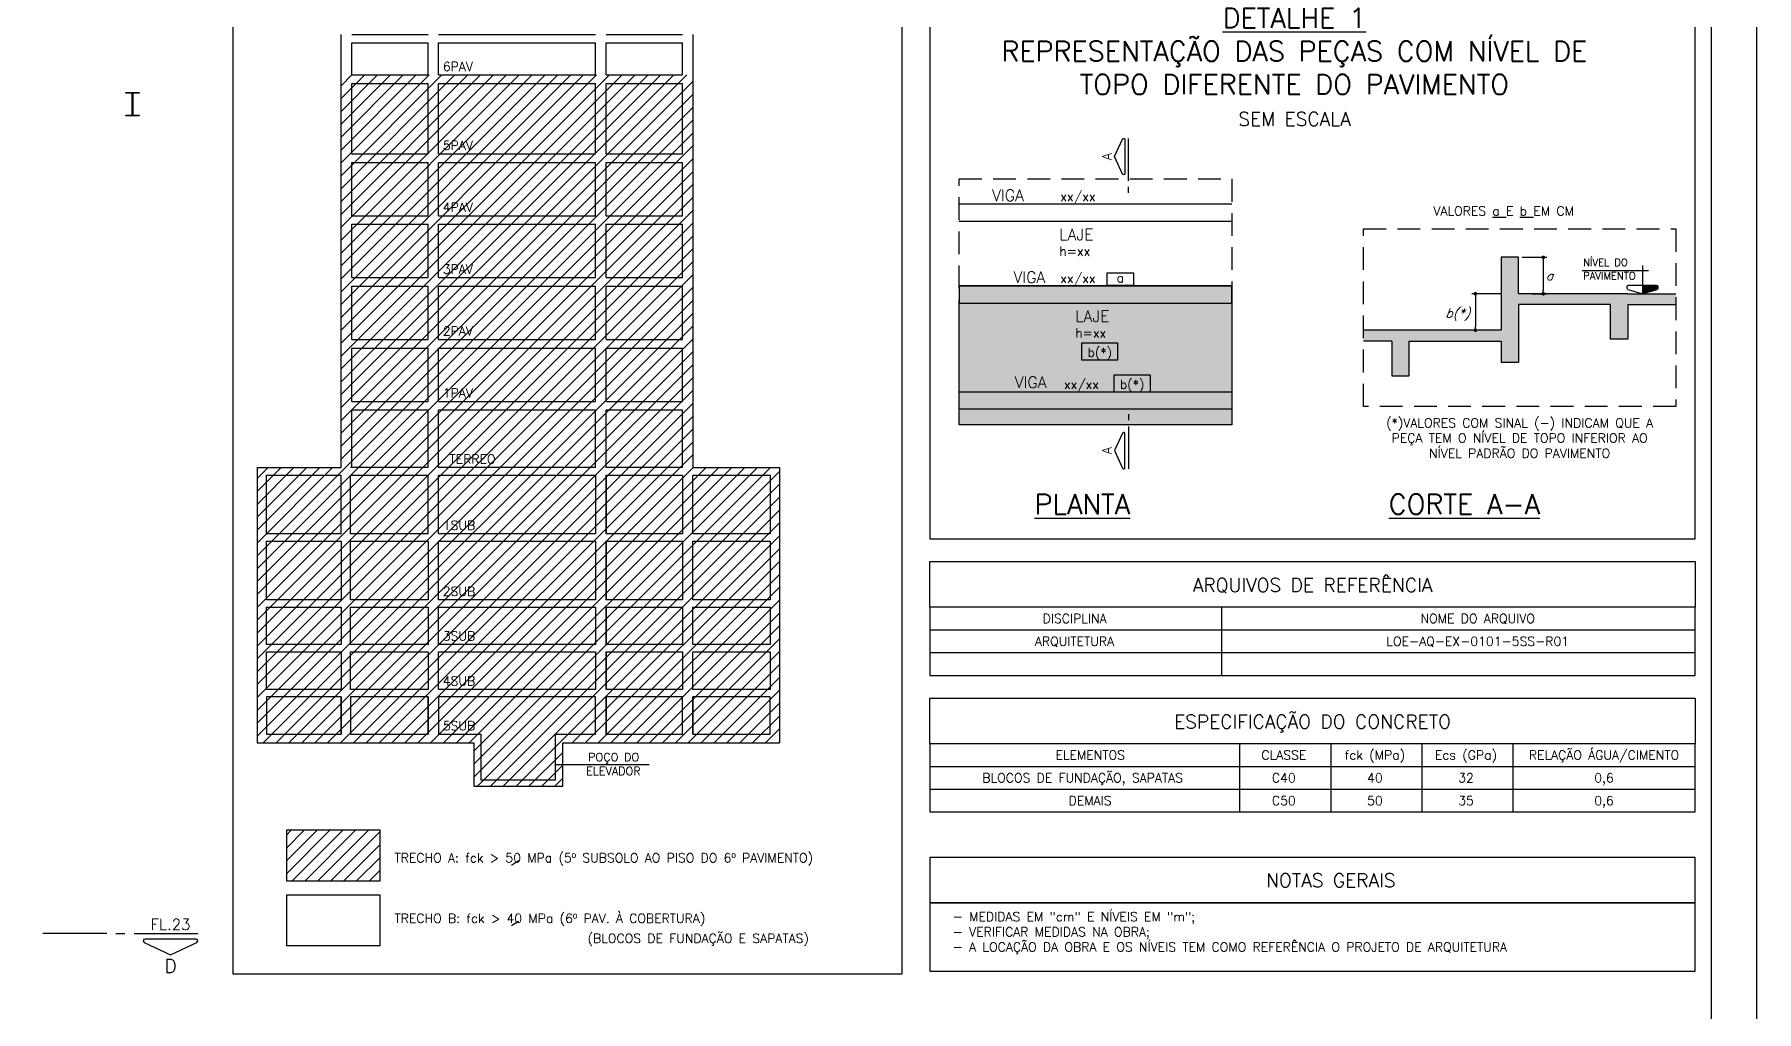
# Model space of a CAD drawing. Header units: millimetres. Extents: x -4137 to 5508, y -2380 to 3650.
# Drawn here: x 3617 to 5508, y -735 to 338 of the extents above; entities that cross this region are included whole.
import ezdxf
from ezdxf.enums import TextEntityAlignment as Align

# ---------------------------------------------------------------- set-up
doc = ezdxf.new("R2010")
doc.units = ezdxf.units.MM
doc.header["$LTSCALE"] = 50
doc.linetypes.add('ACAD_ISO04W100', pattern=[30, 24, -3, 0, -3])
doc.linetypes.add('DASHED', pattern=[0.75, 0.5, -0.25])
for name, color, linetype in [('F-AUX', 2, 'Continuous'), ('F-AUX-RED', 1, 'Continuous'), ('F-AUX-YELLOW', 2, 'Continuous'), ('F-CORTE', 4, 'Continuous'), ('F-CORTE-INDICAÇÃO', 4, 'Continuous'), ('F-COTAS', 106, 'Continuous'), ('F-DESNIVEL-1', 254, 'Continuous'), ('F-DET_LINHA', 1, 'Continuous'), ('F-DET_TEXTO', 3, 'Continuous'), ('F-LAJES', 3, 'Continuous'), ('F-LAJES-DIM', 2, 'Continuous'), ('F-LAJES-NOME', 4, 'Continuous'), ('F-MARGEM', 1, 'Continuous'), ('F-PM_EST', 1, 'Continuous'), ('F-SOLIDO', 71, 'Continuous'), ('F-TEXTO', 6, 'Continuous'), ('F-TEXTO-CYAN', 4, 'Continuous'), ('F-TEXTO-YELLOW', 2, 'Continuous'), ('F-VIGAS-DIM', 2, 'Continuous'), ('F-VIGAS-NOME', 4, 'Continuous')]:
    doc.layers.add(name, color=color, linetype=linetype)
doc.layers.add('F-DESNIVEL-2', color=7, linetype='Continuous', true_color=0xffd1e8)
doc.layers.add('S-COLS', color=2, linetype='Continuous', lineweight=35)
doc.styles.add('8718-AE-BARR-FORM-R09$0$ROMANS', font='simplex.shx', dxfattribs={"oblique": 20})
doc.styles.add('CP-TEXTO', font='simplex.shx')
doc.styles.add('MCP', font='simplex.shx')
doc.styles.add('ROMANS', font='simplex.shx')

# ---------------------------------------------------------------- blocks, each defined once
blk = doc.blocks.new('A0-4L_900')
at = {"layer": 'F-MARGEM', "color": 2}
blk.add_lwpolyline([(0, 0), (0, 90), (192.9, 90), (192.9, 0)], close=True, dxfattribs=at)
at = {"layer": 'F-MARGEM', "color": 7}
blk.add_lwpolyline([(2.5, 89), (191.9, 89), (191.9, 1), (2.5, 1)], close=True, dxfattribs=at)
blk = doc.blocks.new('*U17')
at = {"layer": 'F-LAJES-DIM', "color": 1}
blk.add_lwpolyline([(0, 0), (40, 0), (40, 18), (0, 18)], close=True, dxfattribs=at)
at = {"layer": 'F-LAJES-DIM', "style": 'MCP'}
blk.add_attdef('DIM', text='', height=10, dxfattribs=at).set_placement((20, 8), align=Align.MIDDLE_CENTER)
blk = doc.blocks.new('*U18')
at = {"layer": 'F-LAJES-DIM', "color": 1}
blk.add_lwpolyline([(0, 0), (29.4, 0), (29.4, 13), (0, 13)], close=True, dxfattribs=at)
at = {"layer": 'F-LAJES-DIM', "style": 'MCP'}
blk.add_attdef('DIM', text='', height=10, dxfattribs=at).set_placement((14.7, 8), align=Align.MIDDLE_CENTER)
blk = doc.blocks.new('_DOT')
at = {"color": 0, "linetype": 'ByBlock'}
blk.add_line((-0.5, 0), (-1, 0), dxfattribs=at)
at = {"color": 0, "linetype": 'ByBlock', "const_width": 0.5}
blk.add_lwpolyline([(-0.25, 0, 1), (0.25, 0, 1)], format="xyb", close=True, dxfattribs=at)
blk = doc.blocks.new('*U19')
at = {"layer": 'F-LAJES-DIM', "color": 1}
blk.add_lwpolyline([(0, 0), (40.2, 0), (40.2, 18), (0, 18)], close=True, dxfattribs=at)
at = {"layer": 'F-LAJES-DIM', "style": 'MCP'}
blk.add_attdef('DIM', text='', height=10, dxfattribs=at).set_placement((20.1, 8), align=Align.MIDDLE_CENTER)
blk = doc.blocks.new('*U10')
at = {"layer": 'F-CORTE-INDICAÇÃO'}
for p, q in [((-100, 0), (-170, 0)), ((-80, 0), (-90, 0)), ((-70, 0), (0, 0))]:
    blk.add_line(p, q, dxfattribs=at)
blk.add_lwpolyline([(-112, 6, 0.802585), (-111.2, 9.8), (-140, 23.3), (-168.8, 9.8, 0.802585), (-168, 6)], format="xyb", close=True, dxfattribs=at)
at = {"layer": 'F-CORTE-INDICAÇÃO', "style": 'ROMANS'}
blk.add_attdef('CORTE', text='', height=15, dxfattribs=at).set_placement((-140, 35.8), align=Align.MIDDLE_CENTER)
at = {"layer": 'F-CORTE-INDICAÇÃO', "color": 2, "style": 'ROMANS'}
blk.add_attdef('FOLHA', text='', height=12, dxfattribs=at).set_placement((-140, -10), align=Align.MIDDLE_CENTER)
blk = doc.blocks.new('Pilares W Gerdau - W250X32_7-1320256-Térreo')
at = {"layer": 'F-PM_EST'}
for p, q in [((-7.3, 12.036), (-7.3, 12.95)), ((-7.3, 12.95), (7.3, 12.95)), ((-7.3, 12.95), (7.3, 12.95)), ((-7.3, 12.036), (-7.3, 12.95)), ((-0.305, 12.036), (-7.3, 12.036)), ((-0.305, 12.036), (-7.3, 12.036)), ((-0.305, -12.036), (-0.305, 12.036)), ((-0.305, -12.036), (-0.305, 12.036)), ((7.3, 12.036), (0.305, 12.036)), ((0.305, 12.036), (0.305, -12.036)), ((0.305, 12.036), (0.305, -12.036)), ((7.3, 12.036), (0.305, 12.036)), ((7.3, 12.95), (7.3, 12.036)), ((7.3, 12.95), (7.3, 12.036)), ((-7.3, -12.95), (-7.3, -12.036)), ((-7.3, -12.036), (-0.305, -12.036)), ((-7.3, -12.036), (-0.305, -12.036)), ((-7.3, -12.95), (-7.3, -12.036)), ((7.3, -12.95), (-7.3, -12.95)), ((7.3, -12.95), (-7.3, -12.95)), ((0.305, -12.036), (7.3, -12.036)), ((0.305, -12.036), (7.3, -12.036)), ((7.3, -12.036), (7.3, -12.95)), ((7.3, -12.036), (7.3, -12.95))]:
    blk.add_line(p, q, dxfattribs=at)
blk = doc.blocks.new('A$C1CCB5D26')
at = {"layer": 'S-COLS'}
blk.add_blockref('Pilares W Gerdau - W250X32_7-1320256-Térreo', (3724.5, 261.7), dxfattribs=at)

msp = doc.modelspace()

# ---------------------------------------------------------------- hatches: boundary and pattern name
h = msp.add_hatch()
h.set_pattern_fill('ANSI31', color=1, scale=80)
h.set_pattern_definition([(45, (779.772, 997.476), (-7.071068, 7.071068), [])])
h.paths.add_polyline_path([(3861.153, -439.862), (4099.07, -439.862), (4099.07, -487.433), (4196.861, -487.433), (4196.861, -439.862), (4434.777, -439.862), (4434.777, -137.43), (4340.091, -137.43), (4340.091, 293.82), (3953.424, 293.82), (3953.424, -137.43), (3861.153, -137.43)])
h = msp.add_hatch()
h.set_pattern_fill('ANSI31', color=1, scale=80)
h.set_pattern_definition([(45, (812.017, 874.586), (-7.071068, 7.071068), [])])
h.paths.add_polyline_path([(3893.399, -591.416), (3996.284, -591.416), (3996.284, -535.906), (3893.399, -535.906)])
at = {"layer": 'F-DESNIVEL-1'}
h = msp.add_hatch(color=256, dxfattribs=at)
h.dxf.hatch_style = 1
h.paths.add_polyline_path([(4931.321, -90.594), (4631.894, -90.594), (4631.894, 43.193), (4931.321, 43.193)])
at = {"layer": 'F-DESNIVEL-2'}
h = msp.add_hatch(color=256, dxfattribs=at)
h.dxf.hatch_style = 1
h.paths.add_polyline_path([(4631.894, 43.193), (4931.321, 43.193), (4931.321, 62.193), (4631.894, 62.193)])
at = {"layer": 'F-SOLIDO'}
for points in [[(5075.825, 13.494), (5107.179, 13.494), (5197.899, 13.494, 0.41421356), (5198.899, 12.494, 0.41421356), (5199.899, 13.494), (5227.179, 13.494), (5227.179, 53.494), (5227.179, 93.494), (5246.179, 93.494), (5246.179, 53.494), (5288.255, 53.494, 0.41421356), (5289.255, 52.494, 0.41421356), (5290.255, 53.494), (5366.179, 53.494), (5382.175, 53.494), (5418.91, 53.494), (5418.91, 41.494), (5366.179, 41.494), (5366.179, 3.494), (5347.179, 3.494), (5347.179, 41.494), (5246.179, 41.494), (5246.179, -21.506), (5227.179, -21.506), (5227.179, 1.494), (5126.179, 1.494), (5126.179, -36.506), (5107.179, -36.506), (5107.179, 1.494), (5075.825, 1.494)], [(5382.175, 63.023), (5397.375, 63.023, -0.41421356), (5398.975, 61.423), (5398.975, 59.414, -0.33120617), (5397.835, 57.881), (5382.635, 53.561, -0.07299342), (5382.175, 53.494)]]:
    msp.add_hatch(color=256, dxfattribs=at).paths.add_polyline_path(points)

# ---------------------------------------------------------------- linework, layer by layer
at = {"layer": 'F-AUX'}
for p, q in [((3953.424, 329.034), (3953.424, 338.351)), ((3953.424, 293.82), (3953.424, 329.034)), ((3965.071, 338.351), (4048.926, 338.351)), ((3965.071, 329.034), (4048.926, 329.034)), ((3965.071, 293.82), (3965.071, 329.034)), ((4048.926, 293.82), (4048.926, 329.034)), ((4048.926, 293.82), (4048.926, 329.034)), ((4060.573, 338.351), (4232.942, 338.351)), ((4060.573, 329.034), (4232.942, 329.034)), ((4060.573, 293.82), (4060.573, 329.034)), ((4232.942, 293.82), (4232.942, 329.034)), ((4244.589, 338.351), (4328.444, 338.351)), ((4244.589, 329.034), (4328.444, 329.034)), ((4244.589, 293.82), (4244.589, 329.034)), ((4244.589, 293.82), (4244.589, 329.034)), ((4328.444, 293.82), (4328.444, 329.034)), ((4340.091, 329.034), (4340.091, 338.351)), ((4340.091, 293.82), (4340.091, 329.034)), ((3953.424, 284.503), (3953.424, 293.82)), ((3953.424, 207.101), (3953.424, 284.503)), ((3965.071, 293.82), (4048.926, 293.82)), ((3965.071, 284.503), (4048.926, 284.503)), ((3965.071, 207.101), (3965.071, 284.503)), ((4048.926, 207.101), (4048.926, 284.503)), ((4048.926, 207.101), (4048.926, 284.503)), ((4060.573, 293.82), (4232.942, 293.82)), ((4060.573, 284.503), (4232.942, 284.503)), ((4060.573, 207.101), (4060.573, 284.503)), ((4232.942, 207.101), (4232.942, 284.503)), ((4244.589, 293.82), (4328.444, 293.82)), ((4244.589, 284.503), (4328.444, 284.503)), ((4244.589, 207.101), (4244.589, 284.503)), ((4244.589, 207.101), (4244.589, 284.503)), ((4328.444, 207.101), (4328.444, 284.503)), ((4340.091, 284.503), (4340.091, 293.82)), ((4340.091, 207.101), (4340.091, 284.503)), ((3953.424, 197.784), (3953.424, 207.101)), ((3953.424, 139.132), (3953.424, 197.784)), ((3965.071, 207.101), (4048.926, 207.101)), ((3965.071, 197.784), (4048.926, 197.784)), ((3965.071, 139.132), (3965.071, 197.784)), ((4048.926, 139.132), (4048.926, 197.784)), ((4048.926, 139.132), (4048.926, 197.784)), ((4060.573, 207.101), (4232.942, 207.101)), ((4060.573, 197.784), (4232.942, 197.784)), ((4060.573, 139.132), (4060.573, 197.784)), ((4232.942, 139.132), (4232.942, 197.784)), ((4244.589, 207.101), (4328.444, 207.101)), ((4244.589, 197.784), (4328.444, 197.784)), ((4244.589, 139.132), (4244.589, 197.784)), ((4244.589, 139.132), (4244.589, 197.784)), ((4328.444, 139.132), (4328.444, 197.784)), ((4340.091, 197.784), (4340.091, 207.101)), ((4340.091, 139.132), (4340.091, 197.784)), ((3953.424, 129.815), (3953.424, 139.132)), ((3965.071, 139.132), (4048.926, 139.132)), ((4060.573, 139.132), (4232.942, 139.132)), ((4244.589, 139.132), (4328.444, 139.132)), ((4340.091, 129.815), (4340.091, 139.132)), ((3953.424, 71.164), (3953.424, 129.815)), ((3965.071, 129.815), (4048.926, 129.815)), ((3965.071, 71.164), (3965.071, 129.815)), ((4048.926, 71.164), (4048.926, 129.815)), ((4048.926, 71.164), (4048.926, 129.815)), ((4060.573, 129.815), (4232.942, 129.815)), ((4060.573, 71.164), (4060.573, 129.815)), ((4232.942, 71.164), (4232.942, 129.815)), ((4244.589, 129.815), (4328.444, 129.815)), ((4244.589, 71.164), (4244.589, 129.815)), ((4244.589, 71.164), (4244.589, 129.815)), ((4328.444, 71.164), (4328.444, 129.815)), ((4340.091, 71.164), (4340.091, 129.815)), ((3953.424, 61.846), (3953.424, 71.164)), ((3953.424, 3.195), (3953.424, 61.846)), ((3965.071, 71.164), (4048.926, 71.164)), ((3965.071, 61.846), (4048.926, 61.846)), ((3965.071, 3.195), (3965.071, 61.846)), ((4048.926, 3.195), (4048.926, 61.846)), ((4048.926, 3.195), (4048.926, 61.846)), ((4060.573, 71.164), (4232.942, 71.164)), ((4060.573, 61.846), (4232.942, 61.846)), ((4060.573, 3.195), (4060.573, 61.846)), ((4232.942, 3.195), (4232.942, 61.846)), ((4244.589, 71.164), (4328.444, 71.164)), ((4244.589, 61.846), (4328.444, 61.846)), ((4244.589, 3.195), (4244.589, 61.846)), ((4244.589, 3.195), (4244.589, 61.846)), ((4328.444, 3.195), (4328.444, 61.846)), ((4340.091, 61.846), (4340.091, 71.164)), ((4340.091, 3.195), (4340.091, 61.846)), ((3953.424, -6.122), (3953.424, 3.195)), ((3965.071, 3.195), (4048.926, 3.195)), ((4060.573, 3.195), (4232.942, 3.195)), ((4244.589, 3.195), (4328.444, 3.195)), ((4340.091, -6.122), (4340.091, 3.195)), ((3953.424, -64.774), (3953.424, -6.122)), ((3965.071, -6.122), (4048.926, -6.122)), ((3965.071, -64.774), (3965.071, -6.122)), ((4048.926, -64.774), (4048.926, -6.122)), ((4048.926, -64.774), (4048.926, -6.122)), ((4060.573, -6.122), (4232.942, -6.122)), ((4060.573, -64.774), (4060.573, -6.122)), ((4232.942, -64.774), (4232.942, -6.122)), ((4244.589, -6.122), (4328.444, -6.122)), ((4244.589, -64.774), (4244.589, -6.122)), ((4244.589, -64.774), (4244.589, -6.122)), ((4328.444, -64.774), (4328.444, -6.122)), ((4340.091, -64.774), (4340.091, -6.122)), ((3953.424, -74.091), (3953.424, -64.774)), ((3953.424, -137.43), (3953.424, -74.091)), ((3965.071, -64.774), (4048.926, -64.774)), ((3965.071, -74.091), (4048.926, -74.091)), ((3965.071, -137.43), (3965.071, -74.091)), ((4048.926, -137.43), (4048.926, -74.091)), ((4048.926, -137.43), (4048.926, -74.091)), ((4060.573, -64.774), (4232.942, -64.774)), ((4060.573, -74.091), (4232.942, -74.091)), ((4060.573, -137.43), (4060.573, -74.091)), ((4232.942, -137.43), (4232.942, -74.091)), ((4244.589, -64.774), (4328.444, -64.774)), ((4244.589, -74.091), (4328.444, -74.091)), ((4244.589, -137.43), (4244.589, -74.091)), ((4244.589, -137.43), (4244.589, -74.091)), ((4328.444, -137.43), (4328.444, -74.091)), ((4340.091, -74.091), (4340.091, -64.774)), ((4340.091, -137.43), (4340.091, -74.091)), ((3861.153, -137.43), (3861.153, -439.862)), ((3861.153, -137.43), (3953.424, -137.43)), ((3871.406, -145.632), (3953.424, -145.632)), ((3953.424, -210.086), (3953.424, -145.632)), ((4048.926, -137.43), (3963.676, -137.43)), ((3963.676, -145.632), (4048.926, -145.632)), ((4048.926, -210.086), (4048.926, -145.632)), ((4232.942, -137.43), (4060.573, -137.43)), ((4060.573, -145.632), (4232.942, -145.632)), ((4328.444, -137.43), (4244.589, -137.43)), ((4244.589, -145.632), (4328.444, -145.632)), ((4339.571, -145.632), (4424.525, -145.632)), ((4340.091, -137.43), (4434.777, -137.43)), ((4434.777, -137.43), (4434.777, -439.862)), ((3953.424, -210.086), (3871.406, -210.086)), ((3871.406, -218.288), (3953.424, -218.288)), ((3953.424, -218.288), (3953.424, -282.743)), ((4048.926, -210.086), (3963.676, -210.086)), ((3963.676, -218.288), (4048.926, -218.288)), ((4048.926, -218.288), (4048.926, -282.743)), ((4232.942, -210.086), (4060.573, -210.086)), ((4060.573, -218.288), (4232.942, -218.288)), ((4328.444, -210.086), (4244.589, -210.086)), ((4244.589, -218.288), (4328.444, -218.288)), ((4424.525, -210.086), (4339.571, -210.086)), ((4339.571, -218.288), (4424.525, -218.288)), ((3871.406, -290.944), (3953.424, -290.944)), ((3953.424, -290.944), (3953.424, -331.655)), ((3963.676, -290.944), (4048.926, -290.944)), ((4048.926, -290.944), (4048.926, -331.655)), ((4060.573, -290.944), (4232.942, -290.944)), ((4244.589, -290.944), (4328.444, -290.944)), ((4339.571, -290.944), (4424.525, -290.944)), ((3871.406, -339.857), (3953.424, -339.857)), ((3953.424, -339.857), (3953.424, -381.18)), ((3963.676, -339.857), (4048.926, -339.857)), ((4048.926, -339.857), (4048.926, -381.18)), ((4060.573, -339.857), (4232.942, -339.857)), ((4244.589, -339.857), (4328.444, -339.857)), ((4339.571, -339.857), (4424.525, -339.857)), ((3861.153, -439.862), (4099.07, -439.862)), ((4099.07, -439.862), (4099.07, -487.433)), ((4196.861, -487.433), (4196.861, -439.862)), ((4196.861, -439.862), (4434.777, -439.862)), ((4342.506, -439.862), (4342.506, -439.862)), ((4099.07, -487.433), (4196.861, -487.433))]:
    msp.add_line(p, q, dxfattribs=at)
at = {"layer": 'F-AUX', "color": 2}
for p, q in [((5388.895, 78.659), (5315.975, 78.659)), ((5382.175, 84.623), (5382.175, 53.494))]:
    msp.add_line(p, q, dxfattribs=at)
msp.add_lwpolyline([(5382.635, 53.561, -0.14676884), (5381.716, 53.561), (5366.516, 57.881, -0.33120617), (5365.375, 59.414), (5365.375, 61.423, -0.41421356), (5366.975, 63.023), (5397.375, 63.023, -0.41421356), (5398.975, 61.423), (5398.975, 59.414, -0.33120617), (5397.835, 57.881), (5382.635, 53.561, -0.14676884), (5381.716, 53.561)], format="xyb", dxfattribs=at)
at = {"layer": 'F-AUX'}
for points in [[(4060.573, -210.086), (4060.573, -145.632)], [(4232.942, -145.632), (4232.942, -210.086)], [(4232.942, -218.288), (4232.942, -282.743), (4060.573, -282.743), (4060.573, -218.288)], [(4232.942, -290.944), (4232.942, -331.655), (4060.573, -331.655), (4060.573, -290.944)], [(4232.942, -339.857), (4232.942, -381.18), (4060.573, -381.18), (4060.573, -339.857)], [(4244.589, -430.399), (4328.444, -430.399), (4328.444, -389.402), (4244.589, -389.402), (4244.589, -430.399), (4244.589, -389.402)], [(4339.571, -430.399), (4424.525, -430.399), (4424.525, -389.402), (4339.571, -389.402), (4339.571, -430.399), (4339.571, -389.402)]]:
    msp.add_lwpolyline(points, dxfattribs=at)
at = {"layer": 'F-AUX-RED'}
msp.add_line((4188.659, -463.647), (4291.527, -463.647), dxfattribs=at)
msp.add_lwpolyline([(4568.924, -693.824), (3834.924, -693.824), (3834.924, 1149.676), (4568.924, 1149.676)], close=True, dxfattribs=at)
at = {"layer": 'F-AUX-RED', "linetype": 'Continuous'}
for points in [[(3893.399, -591.416), (3996.284, -591.416), (3996.284, -535.906), (3893.399, -535.906)], [(3893.399, -591.416), (3996.284, -591.416), (3996.284, -535.906), (3893.399, -535.906)], [(3893.399, -662.625), (3996.284, -662.625), (3996.284, -607.115), (3893.399, -607.115)], [(3893.399, -662.625), (3996.284, -662.625), (3996.284, -607.115), (3893.399, -607.115)]]:
    msp.add_lwpolyline(points, close=True, dxfattribs=at)
at = {"layer": 'F-AUX-YELLOW'}
for points in [[(3871.406, -210.086), (3871.406, -145.632)], [(3963.676, -210.086), (3963.676, -145.632)], [(4244.589, -210.086), (4244.589, -145.632)], [(4244.589, -145.632), (4244.589, -210.086)], [(4328.444, -145.632), (4328.444, -210.086)], [(4339.571, -210.086), (4339.571, -145.632)], [(4424.525, -145.632), (4424.525, -210.086)], [(3953.424, -282.743), (3953.424, -282.743), (3871.406, -282.743), (3871.406, -218.288)], [(4048.926, -282.743), (4048.926, -282.743), (3963.676, -282.743), (3963.676, -218.288)], [(4328.444, -218.288), (4328.444, -282.743), (4244.589, -282.743), (4244.589, -218.288)], [(4244.589, -218.288), (4244.589, -282.743)], [(4424.525, -218.288), (4424.525, -282.743), (4339.571, -282.743), (4339.571, -218.288)], [(3953.424, -331.655), (3953.424, -331.655), (3871.406, -331.655), (3871.406, -290.944)], [(4048.926, -331.655), (4048.926, -331.655), (3963.676, -331.655), (3963.676, -290.944)], [(4328.444, -290.944), (4328.444, -331.655), (4244.589, -331.655), (4244.589, -290.944)], [(4244.589, -290.944), (4244.589, -331.655)], [(4424.525, -290.944), (4424.525, -331.655), (4339.571, -331.655), (4339.571, -290.944)], [(3953.424, -381.18), (3953.424, -381.18), (3871.406, -381.18), (3871.406, -339.857)], [(4048.926, -381.18), (4048.926, -381.18), (3963.676, -381.18), (3963.676, -339.857)], [(4328.444, -339.857), (4328.444, -381.18), (4244.589, -381.18), (4244.589, -339.857)], [(4244.589, -339.857), (4244.589, -381.18)], [(4424.525, -339.857), (4424.525, -381.18), (4339.571, -381.18), (4339.571, -339.857)], [(3953.424, -389.402), (3953.424, -430.399), (3953.424, -389.402), (3871.406, -389.402), (3871.406, -430.399), (3953.424, -430.399)], [(4048.926, -389.402), (4048.926, -430.399), (4048.926, -389.402), (3963.676, -389.402), (3963.676, -430.399), (4048.926, -430.399)], [(4188.659, -430.399), (4232.942, -430.399), (4232.942, -389.402), (4060.573, -389.402), (4060.573, -430.399), (4107.271, -430.399)], [(4188.659, -430.399), (4188.659, -480.871), (4107.271, -480.871), (4107.271, -430.399)]]:
    msp.add_lwpolyline(points, dxfattribs=at)
at = {"layer": 'F-CORTE'}
for p, q in [((5227.179, 1.494), (5227.179, -21.506)), ((5227.179, -21.506), (5246.179, -21.506))]:
    msp.add_line(p, q, dxfattribs=at)
for points in [[(5366.179, 53.494), (5246.179, 53.494), (5246.179, 93.494), (5227.179, 93.494), (5227.179, 13.494), (5107.179, 13.494)], [(5366.179, 41.494), (5366.179, 3.494), (5347.179, 3.494), (5347.179, 41.494), (5246.179, 41.494), (5246.179, -21.506)], [(5366.179, 53.494), (5418.91, 53.494)], [(5366.179, 41.494), (5418.91, 41.494)], [(5107.179, 13.494), (5075.825, 13.494)], [(5107.179, 1.494), (5075.825, 1.494)], [(5107.179, 1.494), (5107.179, -36.506), (5126.179, -36.506), (5126.179, 1.494), (5227.179, 1.494)]]:
    msp.add_lwpolyline(points, dxfattribs=at)
at = {"layer": 'F-CORTE-INDICAÇÃO'}
for p, q in [((4818.048, 177.526), (4818.048, 224.192)), ((4818.048, 164.192), (4818.048, 170.859)), ((4818.048, -78.891), (4818.048, -85.557)), ((4818.048, -92.224), (4818.048, -138.891))]:
    msp.add_line(p, q, dxfattribs=at)
for points in [[(4814.048, 185.526, -0.80258485), (4811.506, 184.962), (4802.539, 204.192), (4811.506, 223.423, -0.80258485), (4814.048, 222.859)], [(4814.048, -100.224, 0.80258485), (4811.506, -99.661), (4802.539, -118.891), (4811.506, -138.121, 0.80258485), (4814.048, -137.557)]]:
    msp.add_lwpolyline(points, format="xyb", close=True, dxfattribs=at)
at = {"layer": 'F-COTAS'}
for p, q in [((5250.179, 93.494), (5277.317, 93.494)), ((5273.317, 89.494), (5273.317, 57.494)), ((5227.179, 53.494), (5194.899, 53.494)), ((5198.899, 49.494), (5198.899, 17.494)), ((5261.239, 53.494), (5277.317, 53.494)), ((5218.733, 13.494), (5194.899, 13.494))]:
    msp.add_line(p, q, dxfattribs=at)
at = {"layer": 'F-DESNIVEL-1'}
msp.add_lwpolyline([(4931.321, -90.594), (4631.894, -90.594), (4631.894, 43.193), (4931.321, 43.193)], close=True, dxfattribs=at)
at = {"layer": 'F-DESNIVEL-2'}
msp.add_lwpolyline([(4631.894, 43.193), (4931.321, 43.193), (4931.321, 62.193), (4631.894, 62.193)], close=True, dxfattribs=at)
at = {"layer": 'F-DET_LINHA'}
for p, q in [((4920.004, -290.776), (4920.004, -315.776)), ((4920.004, -315.776), (4920.004, -340.776)), ((4920.004, -340.776), (4920.004, -365.776)), ((4940.004, -440.776), (4940.004, -465.776)), ((5040.004, -440.776), (5040.004, -465.776)), ((5040.004, -440.776), (5040.004, -465.776)), ((5140.004, -440.776), (5140.004, -465.776)), ((5140.004, -440.776), (5140.004, -465.776)), ((5240.004, -440.776), (5240.004, -465.776)), ((5240.004, -440.776), (5240.004, -465.776)), ((4940.004, -465.776), (4940.004, -490.776)), ((5040.004, -465.776), (5040.004, -490.776)), ((5040.004, -465.776), (5040.004, -490.776)), ((5140.004, -465.776), (5140.004, -490.776)), ((5140.004, -465.776), (5140.004, -490.776)), ((5240.004, -465.776), (5240.004, -490.776)), ((5240.004, -465.776), (5240.004, -490.776)), ((4940.004, -490.776), (4940.004, -515.776)), ((5040.004, -490.776), (5040.004, -515.776)), ((5140.004, -490.776), (5140.004, -515.776)), ((5240.004, -490.776), (5240.004, -515.776)), ((4600.004, -615.776), (5440.004, -615.776)), ((4600.004, -690.776), (5440.004, -690.776))]:
    msp.add_line(p, q, dxfattribs=at)
at = {"layer": 'F-DET_LINHA', "color": 1}
msp.add_lwpolyline([(4600.004, -215.776), (5440.004, -215.776), (5440.004, 394.224), (4600.004, 394.224)], close=True, dxfattribs=at)
at = {"layer": 'F-DET_LINHA', "color": 1, "linetype": 'DASHED'}
for points in [[(4631.894, 179.618), (4931.321, 179.618), (4931.321, -90.594), (4631.894, -90.594)], [(5418.91, -70.386), (5075.825, -70.386), (5075.825, 124.633), (5418.91, 124.633)]]:
    msp.add_lwpolyline(points, close=True, dxfattribs=at)
at = {"layer": 'F-DET_LINHA'}
for points in [[(5440.004, -290.776), (4600.004, -290.776), (4600.004, -240.776), (5440.004, -240.776)], [(5440.004, -440.776), (4600.004, -440.776), (4600.004, -390.776), (5440.004, -390.776)], [(4600.004, -615.776), (5440.004, -615.776), (5440.004, -565.776), (4600.004, -565.776)], [(4600.004, -690.776), (5440.004, -690.776), (5440.004, -615.776), (4600.004, -615.776)]]:
    msp.add_lwpolyline(points, close=True, dxfattribs=at)
for points in [[(4600.004, -290.776), (4600.004, -315.776), (5440.004, -315.776), (5440.004, -290.776)], [(4600.004, -315.776), (4600.004, -340.776), (5440.004, -340.776), (5440.004, -315.776)], [(4600.004, -340.776), (4600.004, -365.776), (5440.004, -365.776), (5440.004, -340.776)], [(4600.004, -440.776), (4600.004, -465.776), (5440.004, -465.776), (5440.004, -440.776)], [(4600.004, -465.776), (4600.004, -490.776), (5440.004, -490.776), (5440.004, -465.776)], [(4600.004, -490.776), (4600.004, -515.776), (5440.004, -515.776), (5440.004, -490.776)]]:
    msp.add_lwpolyline(points, dxfattribs=at)
at = {"layer": 'F-LAJES'}
for points in [[(4631.894, 152.193), (4931.321, 152.193)], [(4631.894, 133.193), (4931.321, 133.193)], [(4631.894, 62.193), (4931.321, 62.193)], [(4631.894, 43.193), (4931.321, 43.193)], [(4631.894, -54.104), (4931.321, -54.104)], [(4631.894, -73.104), (4931.321, -73.104)]]:
    msp.add_lwpolyline(points, dxfattribs=at)
at = {"layer": 'F-TEXTO-CYAN', "color": 2}
for p, q in [((4148.364, -569.513), (4140.453, -574.454)), ((4148.364, -636.03), (4140.453, -640.971))]:
    msp.add_line(p, q, dxfattribs=at)

# ---------------------------------------------------------------- block references
at = {"layer": 'F-CORTE-INDICAÇÃO', "linetype": 'Continuous'}
ref = msp.add_blockref('*U10', (3626.174, -649.338), dxfattribs=dict(at, rotation=180))
ref.add_attrib('FOLHA', 'FL.23', dxfattribs={"color": 2, "height": 12, "style": 'ROMANS'}).set_placement((3766.174, -639.338), align=Align.MIDDLE_CENTER)
ref.add_attrib('CORTE', 'D', dxfattribs={"height": 15, "style": 'ROMANS'}).set_placement((3766.174, -685.102), align=Align.MIDDLE_CENTER)
at = {"layer": 'F-COTAS', "linetype": 'ACAD_ISO04W100', "lineweight": 100}
msp.add_blockref('A$C1CCB5D26', (0, 0), dxfattribs=at)
at = {"layer": 'F-COTAS', "xscale": 4, "yscale": 4, "zscale": 4}
for p, rotation in [((5273.317, 93.494), 90), ((5273.317, 53.494), 270), ((5198.899, 53.494), 90), ((5198.899, 13.494), 270)]:
    msp.add_blockref('_DOT', p, dxfattribs=dict(at, rotation=rotation))
at = {"layer": 'F-LAJES-DIM', "linetype": 'Continuous'}
for name, p, values in [('*U18', (4794.236, 62.918), {'DIM': 'a'}), ('*U17', (4766.395, -18.947), {'DIM': 'b(*)'}), ('*U19', (4801.794, -54.104), {'DIM': 'b(*)'})]:
    msp.add_blockref(name, p, dxfattribs=at).add_auto_attribs(values)
at = {"layer": 'F-MARGEM', "linetype": 'Continuous', "xscale": 50, "yscale": 50, "zscale": 50}
msp.add_blockref('A0-4L_900', (-4137.496, -2380.469), dxfattribs=at)

# ---------------------------------------------------------------- texts
at = {"layer": 'F-AUX', "style": 'MCP'}
for s, p in [('6PAV     ', (4065.128, 298.116)), ('5PAV     ', (4065.128, 211.398)), ('4PAV     ', (4065.128, 143.429)), ('3PAV     ', (4065.128, 75.46)), ('2PAV     ', (4065.128, 7.491)), ('1PAV', (4065.128, -60.477)), ('TERREO', (4072.45, -133.134)), ('1SUB', (4065.128, -205.79)), ('2SUB', (4065.128, -278.446)), ('3SUB', (4065.128, -327.359)), ('4SUB     ', (4065.128, -376.884)), ('5SUB', (4065.128, -426.102))]:
    msp.add_text(s, height=10, dxfattribs=at).set_placement(p)
at = {"layer": 'F-CORTE-INDICAÇÃO', "style": 'ROMANS'}
for p in [(4794.205, 204.192), (4794.205, -118.891)]:
    msp.add_attdef('A', text='A', height=10, rotation=90, dxfattribs=at).set_placement(p, align=Align.MIDDLE_CENTER)
at = {"layer": 'F-DET_TEXTO', "color": 4, "style": '8718-AE-BARR-FORM-R09$0$ROMANS'}
for s, p in [('ARQUIVOS DE REFERÊNCIA', (5020.004, -266.626)), ('ESPECIFICAÇÃO DO CONCRETO', (5020.004, -416.626)), ('NOTAS GERAIS', (5040.004, -590.776))]:
    msp.add_text(s, height=15, dxfattribs=at).set_placement(p, align=Align.MIDDLE_CENTER)
at = {"layer": 'F-LAJES-DIM', "linetype": 'Continuous', "style": 'MCP'}
for p in [(4742.023, 95.247), (4759.555, 5.506)]:
    msp.add_text('h=xx', height=10, dxfattribs=at).set_placement(p)
at = {"layer": 'F-LAJES-NOME', "linetype": 'Continuous', "style": 'MCP'}
for p in [(4742.023, 112.247), (4759.555, 22.506)]:
    msp.add_text('LAJE', height=12.5, dxfattribs=at).set_placement(p)
at = {"layer": 'F-TEXTO', "style": 'ROMANS'}
for s, p in [('%%UPLANTA', (4714.796, -188.572)), ('%%UCORTE A-A', (5103.672, -188.572))]:
    msp.add_text(s, height=21.875, dxfattribs=at).set_placement(p)
at = {"layer": 'F-TEXTO', "color": 4, "style": 'MCP'}
for s, p in [('DISCIPLINA', (4758.865, -303.276)), ('NOME DO ARQUIVO', (5201.371, -303.276)), ('ELEMENTOS', (4775.934, -453.276)), ('CLASSE', (4988.493, -453.276)), ('fck (MPa)', (5088.493, -453.276)), ('Ecs (GPa)', (5188.493, -453.276)), ('RELAÇÃO ÁGUA/CIMENTO', (5340.004, -453.276))]:
    msp.add_text(s, height=10, dxfattribs=at).set_placement(p, align=Align.MIDDLE_CENTER)
at = {"layer": 'F-TEXTO', "color": 3, "style": 'MCP'}
for s, p in [('ARQUITETURA', (4758.704, -328.276)), ('LOE-AQ-EX-0101-5SS-R01', (5201.377, -328.276)), ('BLOCOS DE FUNDAÇÃO, SAPATAS ', (4771.04, -478.276)), ('C40', (4988.493, -478.276)), ('40', (5088.493, -478.276)), ('32', (5188.493, -478.276)), ('0,6', (5340.004, -478.276)), ('DEMAIS', (4775.772, -503.276)), ('C50', (4988.493, -503.276)), ('50', (5088.493, -503.276)), ('35', (5188.493, -503.276)), ('0,6', (5340.004, -503.276))]:
    msp.add_text(s, height=10, dxfattribs=at).set_placement(p, align=Align.MIDDLE_CENTER)
at = {"layer": 'F-TEXTO', "insert": (5000.004, 319.958), "char_height": 21.875, "width": 750, "attachment_point": 5, "style": 'ROMANS'}
msp.add_mtext('{\\LDETALHE 1}\\PREPRESENTAÇÃO DAS PEÇAS COM NÍVEL DE TOPO DIFERENTE DO PAVIMENTO', dxfattribs=at)
at = {"layer": 'F-TEXTO', "color": 3, "char_height": 8, "attachment_point": 1, "style": 'MCP'}
for s, insert in [('NÍVEL DO', (5317.109, 91.929)), ('PAVIMENTO', (5317.109, 77.183))]:
    msp.add_mtext_dynamic_manual_height_columns(s, width=59.10237, gutter_width=12.5, heights=[0], dxfattribs=dict(at, insert=insert))
at = {"layer": 'F-TEXTO', "color": 3, "insert": (4625.004, -625.776), "char_height": 10, "width": 840.80067, "attachment_point": 1, "style": 'CP-TEXTO'}
msp.add_mtext('- MEDIDAS EM "cm" E NÍVEIS EM "m";\\P- VERIFICAR MEDIDAS NA OBRA;\\P- A LOCAÇÃO DA OBRA E OS NÍVEIS TEM COMO REFERÊNCIA O PROJETO DE ARQUITETURA', dxfattribs=at)
at = {"layer": 'F-TEXTO-CYAN', "style": 'ROMANS', "oblique": 20}
for s, p in [('a', (5276.033, 68.226)), ('b(*)', (5165.883, 27.37))]:
    msp.add_text(s, height=10, dxfattribs=at).set_placement(p)
at = {"layer": 'F-TEXTO-CYAN', "color": 2, "style": 'CP-TEXTO'}
for s, p in [('TRECHO A: fck > 50 MPa (5º SUBSOLO AO PISO DO 6º PAVIMENTO)', (4012.1, -571.162)), ('TRECHO B: fck > 40 MPa (6º PAV. À COBERTURA)', (4012.1, -637.679)), ('(BLOCOS DE FUNDAÇÃO E SAPATAS)', (4224.1, -659.679))]:
    msp.add_text(s, height=10, dxfattribs=at).set_placement(p)
at = {"layer": 'F-TEXTO-CYAN', "color": 3, "char_height": 10, "style": 'ROMANS'}
for s, insert, width, attachment_point in [('VALORES {\\La} E {\\Lb} EM CM', (5152.748, 149.482), 491.08938, 1), ('(*)VALORES COM SINAL (-) INDICAM QUE A PEÇA TEM O NÍVEL DE TOPO INFERIOR AO NÍVEL PADRÃO DO PAVIMENTO', (5247.367, -105.054), 343.08504, 5)]:
    msp.add_mtext(s, dxfattribs=dict(at, insert=insert, width=width, attachment_point=attachment_point))
at = {"layer": 'F-TEXTO-YELLOW'}
for s, height, style, p in [('SEM ESCALA', 15, 'ROMANS', (4938.501, 238.058)), ('POÇO DO', 9, 'CP-TEXTO', (4224.742, -460.047)), ('ELEVADOR  ', 9, 'CP-TEXTO', (4222.599, -475.312))]:
    msp.add_text(s, height=height, dxfattribs=dict(at, style=style)).set_placement(p)
at = {"layer": 'F-VIGAS-DIM', "linetype": 'Continuous', "style": 'MCP'}
for p in [(4743.279, 155.318), (4743.279, 65.318), (4747.097, -50.979)]:
    msp.add_text('xx/xx', height=10, dxfattribs=at).set_placement(p)
at = {"layer": 'F-VIGAS-NOME', "linetype": 'Continuous', "style": 'MCP'}
for p in [(4668.279, 155.318), (4691.739, 65.318), (4693.147, -50)]:
    msp.add_text('VIGA', height=12.5, dxfattribs=at).set_placement(p)

doc.saveas('drawing.dxf')
